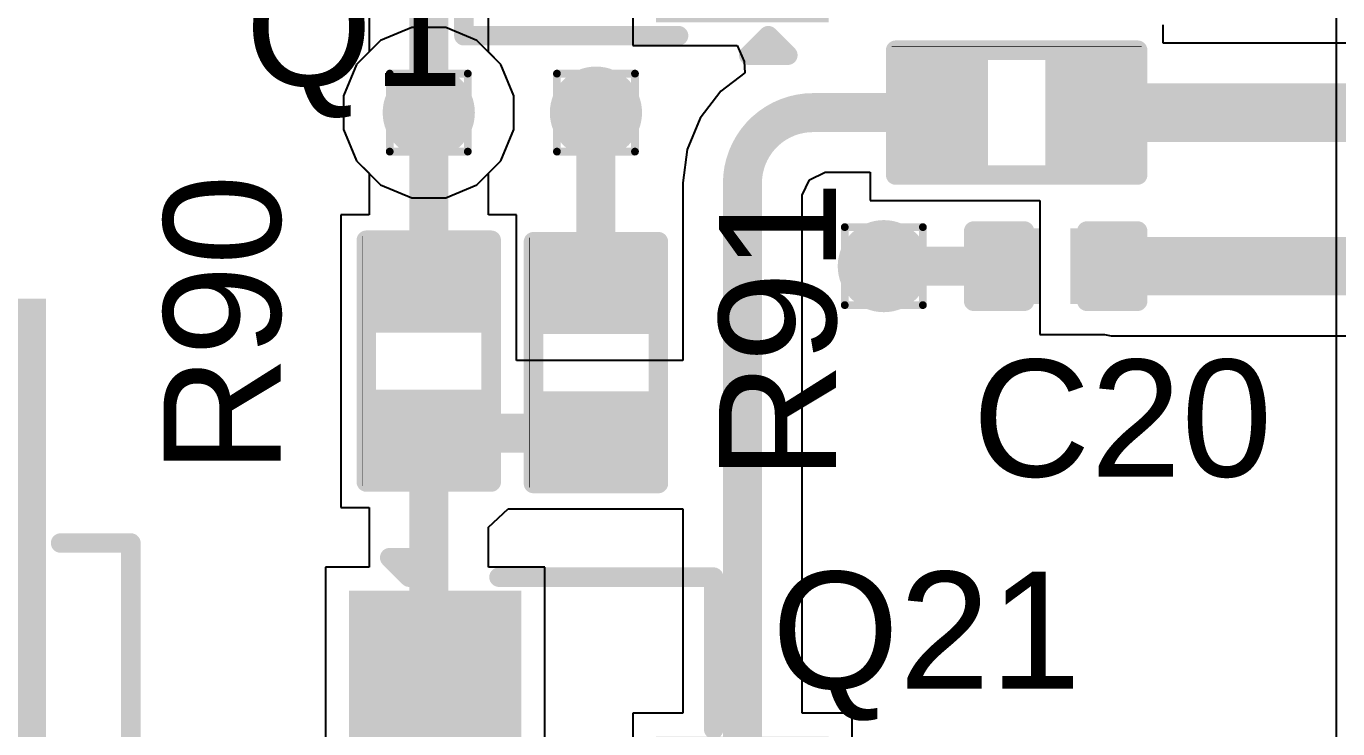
# Model space of a CAD drawing. Header units: inches. Extents: x -40 to 219, y 2 to 133.
# Drawn here: x 32.01 to 40.55, y 46.63 to 51.21 of the extents above; entities that cross this region are included whole.
import ezdxf

# ---------------------------------------------------------------- set-up
doc = ezdxf.new("R2010")
doc.units = ezdxf.units.IN
for name, color, linetype in [('Bottom Layer', 5, 'Continuous'), ('Drill Drawing', 1, 'Continuous'), ('Top Layer', 1, 'Continuous'), ('Top Overlay', 2, 'Continuous'), ('Top Paste', 8, 'Continuous'), ('Top Solder', 216, 'Continuous'), ('Via Holes', 16, 'Continuous')]:
    doc.layers.add(name, color=color, linetype=linetype)
doc.styles.add('Arial', font='', dxfattribs={"height": 0.2})
doc.styles.get('Arial').set_extended_font_data('Arial')

# ---------------------------------------------------------------- blocks, each defined once
blk = doc.blocks.new('R___0402_6')
at = {"layer": 'Top Layer'}
for points in [[(-0.6985, -0.3175), (-0.6985, 0.3175), (-0.2413, 0.3175), (-0.2413, -0.3175)], [(0.2413, -0.3175), (0.2413, 0.3175), (0.6985, 0.3175), (0.6985, -0.3175)]]:
    blk.add_hatch(color=1, dxfattribs=at).paths.add_polyline_path(points)
at = {"layer": 'Top Paste'}
for points in [[(-0.6985, -0.3175), (-0.6985, 0.3175), (-0.2413, 0.3175), (-0.2413, -0.3175)], [(0.2413, -0.3175), (0.2413, 0.3175), (0.6985, 0.3175), (0.6985, -0.3175)]]:
    blk.add_hatch(color=8, dxfattribs=at).paths.add_polyline_path(points)
at = {"layer": 'Top Solder'}
for points in [[(-0.7535, -0.3725), (-0.7535, 0.3725), (-0.1863, 0.3725), (-0.1863, -0.3725)], [(0.1863, -0.3725), (0.1863, 0.3725), (0.7535, 0.3725), (0.7535, -0.3725)]]:
    blk.add_hatch(color=216, dxfattribs=at).paths.add_polyline_path(points)
at = {"layer": 'Top Overlay'}
for points in [[(0.7874, 0.4064, 0.127, 0.127, 0), (-0.7874, 0.4064, 0.127, 0.127, 0)], [(-0.7874, -0.4064, 0.127, 0.127, 0), (-0.7874, 0.4064, 0.127, 0.127, 0)], [(0.7874, -0.4064, 0.127, 0.127, 0), (0.7874, 0.4064, 0.127, 0.127, 0)], [(0.7874, -0.4064, 0.127, 0.127, 0), (-0.7874, -0.4064, 0.127, 0.127, 0)], [(0.8128, -0.4318, 0.00323, 0.00323, 0), (-0.8128, -0.4318, 0.00323, 0.00323, 0)]]:
    blk.add_lwpolyline(points, format="xyseb", dxfattribs=at)
for points in [[(-0.8191, 0.4064, 0.0635, 0.0635, 1), (-0.7556, 0.4064, 0.0635, 0.0635, 1)], [(-0.8191, 0.4064, 0.0635, 0.0635, 1), (-0.7556, 0.4064, 0.0635, 0.0635, 1)], [(0.7556, 0.4064, 0.0635, 0.0635, 1), (0.8191, 0.4064, 0.0635, 0.0635, 1)], [(0.7556, 0.4064, 0.0635, 0.0635, 1), (0.8191, 0.4064, 0.0635, 0.0635, 1)], [(-0.8191, -0.4064, 0.0635, 0.0635, 1), (-0.7556, -0.4064, 0.0635, 0.0635, 1)], [(-0.8191, -0.4064, 0.0635, 0.0635, 1), (-0.7556, -0.4064, 0.0635, 0.0635, 1)], [(0.7556, -0.4064, 0.0635, 0.0635, 1), (0.8191, -0.4064, 0.0635, 0.0635, 1)], [(0.7556, -0.4064, 0.0635, 0.0635, 1), (0.8191, -0.4064, 0.0635, 0.0635, 1)], [(-0.8136, -0.4318, 0.00161, 0.00161, 1), (-0.812, -0.4318, 0.00161, 0.00161, 1)], [(0.812, -0.4318, 0.00161, 0.00161, 1), (0.8136, -0.4318, 0.00161, 0.00161, 1)]]:
    blk.add_lwpolyline(points, format="xyseb", close=True, dxfattribs=at)
blk = doc.blocks.new('R___0402_7')
at = {"layer": 'Top Layer'}
for points in [[(-0.6985, -0.3175), (-0.6985, 0.3175), (-0.2413, 0.3175), (-0.2413, -0.3175)], [(0.2413, -0.3175), (0.2413, 0.3175), (0.6985, 0.3175), (0.6985, -0.3175)]]:
    blk.add_hatch(color=1, dxfattribs=at).paths.add_polyline_path(points)
at = {"layer": 'Top Paste'}
for points in [[(-0.6985, -0.3175), (-0.6985, 0.3175), (-0.2413, 0.3175), (-0.2413, -0.3175)], [(0.2413, -0.3175), (0.2413, 0.3175), (0.6985, 0.3175), (0.6985, -0.3175)]]:
    blk.add_hatch(color=8, dxfattribs=at).paths.add_polyline_path(points)
at = {"layer": 'Top Solder'}
for points in [[(-0.7535, -0.3725), (-0.7535, 0.3725), (-0.1863, 0.3725), (-0.1863, -0.3725)], [(0.1863, -0.3725), (0.1863, 0.3725), (0.7535, 0.3725), (0.7535, -0.3725)]]:
    blk.add_hatch(color=216, dxfattribs=at).paths.add_polyline_path(points)
at = {"layer": 'Top Overlay'}
for points in [[(-0.7874, 0.4064, 0.127, 0.127, 0), (0.7874, 0.4064, 0.127, 0.127, 0)], [(-0.7874, -0.4064, 0.127, 0.127, 0), (-0.7874, 0.4064, 0.127, 0.127, 0)], [(0.7874, -0.4064, 0.127, 0.127, 0), (0.7874, 0.4064, 0.127, 0.127, 0)], [(0.7874, -0.4064, 0.127, 0.127, 0), (-0.7874, -0.4064, 0.127, 0.127, 0)], [(0.8128, -0.4318, 0.00323, 0.00323, 0), (-0.8128, -0.4318, 0.00323, 0.00323, 0)]]:
    blk.add_lwpolyline(points, format="xyseb", dxfattribs=at)
for points in [[(-0.8191, 0.4064, 0.0635, 0.0635, 1), (-0.7556, 0.4064, 0.0635, 0.0635, 1)], [(-0.8191, 0.4064, 0.0635, 0.0635, 1), (-0.7556, 0.4064, 0.0635, 0.0635, 1)], [(0.7557, 0.4064, 0.0635, 0.0635, 1), (0.8192, 0.4064, 0.0635, 0.0635, 1)], [(0.7557, 0.4064, 0.0635, 0.0635, 1), (0.8192, 0.4064, 0.0635, 0.0635, 1)], [(-0.8191, -0.4064, 0.0635, 0.0635, 1), (-0.7556, -0.4064, 0.0635, 0.0635, 1)], [(-0.8191, -0.4064, 0.0635, 0.0635, 1), (-0.7556, -0.4064, 0.0635, 0.0635, 1)], [(0.7557, -0.4064, 0.0635, 0.0635, 1), (0.8192, -0.4064, 0.0635, 0.0635, 1)], [(0.7557, -0.4064, 0.0635, 0.0635, 1), (0.8192, -0.4064, 0.0635, 0.0635, 1)], [(-0.8136, -0.4318, 0.00161, 0.00161, 1), (-0.812, -0.4318, 0.00161, 0.00161, 1)], [(0.812, -0.4318, 0.00161, 0.00161, 1), (0.8136, -0.4318, 0.00161, 0.00161, 1)]]:
    blk.add_lwpolyline(points, format="xyseb", close=True, dxfattribs=at)
blk = doc.blocks.new('SOT_23_9')
at = {"layer": 'Top Layer'}
for points in [[(-0.41, 1.46), (0.41, 1.46), (0.41, 0.54), (-0.41, 0.54)], [(-1.36, -0.54), (-0.54, -0.54), (-0.54, -1.46), (-1.36, -1.46)], [(0.54, -0.54), (1.36, -0.54), (1.36, -1.46), (0.54, -1.46)]]:
    blk.add_hatch(color=1, dxfattribs=at).paths.add_polyline_path(points)
at = {"layer": 'Top Paste'}
for points in [[(-0.41, 1.46), (0.41, 1.46), (0.41, 0.54), (-0.41, 0.54)], [(-1.36, -0.54), (-0.54, -0.54), (-0.54, -1.46), (-1.36, -1.46)], [(0.54, -0.54), (1.36, -0.54), (1.36, -1.46), (0.54, -1.46)]]:
    blk.add_hatch(color=8, dxfattribs=at).paths.add_polyline_path(points)
at = {"layer": 'Top Solder'}
for points in [[(-0.5116, 1.5616), (0.5116, 1.5616), (0.5116, 0.4384), (-0.5116, 0.4384)], [(-1.4616, -0.4384), (-0.4384, -0.4384), (-0.4384, -1.5616), (-1.4616, -1.5616)], [(0.4384, -0.4384), (1.4616, -0.4384), (1.4616, -1.5616), (0.4384, -1.5616)]]:
    blk.add_hatch(color=216, dxfattribs=at).paths.add_polyline_path(points)
at = {"layer": 'Top Overlay'}
for points in [[(-1.5494, -0.5842, 0.127, 0.127, 0), (-1.5494, 0.8128, 0.127, 0.127, 0)], [(-0.5588, 0.8128, 0.127, 0.127, 0), (-1.5494, 0.8128, 0.127, 0.127, 0)], [(1.5494, 0.8128, 0.127, 0.127, 0), (0.5588, 0.8128, 0.127, 0.127, 0)], [(1.5494, -0.5842, 0.127, 0.127, 0), (1.5494, 0.8128, 0.127, 0.127, 0)], [(0.3302, -0.7874, 0.127, 0.127, 0), (-0.3302, -0.7874, 0.127, 0.127, 0)], [(-1.5494, -1.1684, 0.127, 0.127, 0), (-1.6764, -1.0414, 0.127, 0.127, 0)], [(-1.6764, -1.2954, 0.127, 0.127, 0), (-1.6764, -1.0414, 0.127, 0.127, 0)], [(-1.6764, -1.2954, 0.127, 0.127, 0), (-1.5494, -1.1684, 0.127, 0.127, 0)]]:
    blk.add_lwpolyline(points, format="xyseb", dxfattribs=at)
for points in [[(-1.5812, 0.8128, 0.0635, 0.0635, 1), (-1.5177, 0.8128, 0.0635, 0.0635, 1)], [(-1.5812, 0.8128, 0.0635, 0.0635, 1), (-1.5177, 0.8128, 0.0635, 0.0635, 1)], [(-0.5905, 0.8128, 0.0635, 0.0635, 1), (-0.5271, 0.8128, 0.0635, 0.0635, 1)], [(0.5271, 0.8128, 0.0635, 0.0635, 1), (0.5905, 0.8128, 0.0635, 0.0635, 1)], [(1.5176, 0.8128, 0.0635, 0.0635, 1), (1.5812, 0.8128, 0.0635, 0.0635, 1)], [(1.5176, 0.8128, 0.0635, 0.0635, 1), (1.5812, 0.8128, 0.0635, 0.0635, 1)], [(-1.5812, -0.5842, 0.0635, 0.0635, 1), (-1.5176, -0.5842, 0.0635, 0.0635, 1)], [(1.5176, -0.5842, 0.0635, 0.0635, 1), (1.5811, -0.5842, 0.0635, 0.0635, 1)], [(-0.3619, -0.7874, 0.0635, 0.0635, 1), (-0.2984, -0.7874, 0.0635, 0.0635, 1)], [(0.2985, -0.7874, 0.0635, 0.0635, 1), (0.362, -0.7874, 0.0635, 0.0635, 1)], [(-1.7082, -1.0414, 0.0635, 0.0635, 1), (-1.6446, -1.0414, 0.0635, 0.0635, 1)], [(-1.7082, -1.0414, 0.0635, 0.0635, 1), (-1.6446, -1.0414, 0.0635, 0.0635, 1)], [(-1.5811, -1.1684, 0.0635, 0.0635, 1), (-1.5176, -1.1684, 0.0635, 0.0635, 1)], [(-1.5811, -1.1684, 0.0635, 0.0635, 1), (-1.5176, -1.1684, 0.0635, 0.0635, 1)], [(-1.7082, -1.2954, 0.0635, 0.0635, 1), (-1.6446, -1.2954, 0.0635, 0.0635, 1)], [(-1.7082, -1.2954, 0.0635, 0.0635, 1), (-1.6446, -1.2954, 0.0635, 0.0635, 1)]]:
    blk.add_lwpolyline(points, format="xyseb", close=True, dxfattribs=at)
blk = doc.blocks.new('R___0402_96')
at = {"layer": 'Top Layer'}
for points in [[(-0.6985, -0.3175), (-0.6985, 0.3175), (-0.2413, 0.3175), (-0.2413, -0.3175)], [(0.2413, -0.3175), (0.2413, 0.3175), (0.6985, 0.3175), (0.6985, -0.3175)]]:
    blk.add_hatch(color=1, dxfattribs=at).paths.add_polyline_path(points)
at = {"layer": 'Top Paste'}
for points in [[(-0.6985, -0.3175), (-0.6985, 0.3175), (-0.2413, 0.3175), (-0.2413, -0.3175)], [(0.2413, -0.3175), (0.2413, 0.3175), (0.6985, 0.3175), (0.6985, -0.3175)]]:
    blk.add_hatch(color=8, dxfattribs=at).paths.add_polyline_path(points)
at = {"layer": 'Top Solder'}
for points in [[(-0.7535, -0.3725), (-0.7535, 0.3725), (-0.1863, 0.3725), (-0.1863, -0.3725)], [(0.1863, -0.3725), (0.1863, 0.3725), (0.7535, 0.3725), (0.7535, -0.3725)]]:
    blk.add_hatch(color=216, dxfattribs=at).paths.add_polyline_path(points)
at = {"layer": 'Top Overlay'}
for points in [[(0.7874, 0.4064, 0.127, 0.127, 0), (-0.7874, 0.4064, 0.127, 0.127, 0)], [(-0.7874, 0.4064, 0.127, 0.127, 0), (-0.7874, -0.4064, 0.127, 0.127, 0)], [(0.7874, 0.4064, 0.127, 0.127, 0), (0.7874, -0.4064, 0.127, 0.127, 0)], [(0.7874, -0.4064, 0.127, 0.127, 0), (-0.7874, -0.4064, 0.127, 0.127, 0)], [(0.8128, -0.4318, 0.00323, 0.00323, 0), (-0.8128, -0.4318, 0.00323, 0.00323, 0)]]:
    blk.add_lwpolyline(points, format="xyseb", dxfattribs=at)
for points in [[(-0.8191, 0.4064, 0.0635, 0.0635, 1), (-0.7556, 0.4064, 0.0635, 0.0635, 1)], [(-0.8191, 0.4064, 0.0635, 0.0635, 1), (-0.7556, 0.4064, 0.0635, 0.0635, 1)], [(0.7556, 0.4064, 0.0635, 0.0635, 1), (0.8191, 0.4064, 0.0635, 0.0635, 1)], [(0.7556, 0.4064, 0.0635, 0.0635, 1), (0.8191, 0.4064, 0.0635, 0.0635, 1)], [(-0.8191, -0.4064, 0.0635, 0.0635, 1), (-0.7556, -0.4064, 0.0635, 0.0635, 1)], [(-0.8191, -0.4064, 0.0635, 0.0635, 1), (-0.7556, -0.4064, 0.0635, 0.0635, 1)], [(0.7556, -0.4064, 0.0635, 0.0635, 1), (0.8191, -0.4064, 0.0635, 0.0635, 1)], [(0.7556, -0.4064, 0.0635, 0.0635, 1), (0.8191, -0.4064, 0.0635, 0.0635, 1)], [(-0.8136, -0.4318, 0.00161, 0.00161, 1), (-0.812, -0.4318, 0.00161, 0.00161, 1)], [(0.812, -0.4318, 0.00161, 0.00161, 1), (0.8136, -0.4318, 0.00161, 0.00161, 1)]]:
    blk.add_lwpolyline(points, format="xyseb", close=True, dxfattribs=at)
blk = doc.blocks.new('SOT_23_135')
at = {"layer": 'Top Layer'}
for points in [[(-0.41, 1.46), (0.41, 1.46), (0.41, 0.54), (-0.41, 0.54)], [(-1.36, -0.54), (-0.54, -0.54), (-0.54, -1.46), (-1.36, -1.46)], [(0.54, -0.54), (1.36, -0.54), (1.36, -1.46), (0.54, -1.46)]]:
    blk.add_hatch(color=1, dxfattribs=at).paths.add_polyline_path(points)
at = {"layer": 'Top Paste'}
for points in [[(-0.41, 1.46), (0.41, 1.46), (0.41, 0.54), (-0.41, 0.54)], [(-1.36, -0.54), (-0.54, -0.54), (-0.54, -1.46), (-1.36, -1.46)], [(0.54, -0.54), (1.36, -0.54), (1.36, -1.46), (0.54, -1.46)]]:
    blk.add_hatch(color=8, dxfattribs=at).paths.add_polyline_path(points)
at = {"layer": 'Top Solder'}
for points in [[(-0.5116, 1.5616), (0.5116, 1.5616), (0.5116, 0.4384), (-0.5116, 0.4384)], [(-1.4616, -0.4384), (-0.4384, -0.4384), (-0.4384, -1.5616), (-1.4616, -1.5616)], [(0.4384, -0.4384), (1.4616, -0.4384), (1.4616, -1.5616), (0.4384, -1.5616)]]:
    blk.add_hatch(color=216, dxfattribs=at).paths.add_polyline_path(points)
at = {"layer": 'Top Overlay'}
for points in [[(-1.5494, 0.8128, 0.127, 0.127, 0), (-1.5494, -0.5842, 0.127, 0.127, 0)], [(-1.5494, 0.8128, 0.127, 0.127, 0), (-0.5588, 0.8128, 0.127, 0.127, 0)], [(0.5588, 0.8128, 0.127, 0.127, 0), (1.5494, 0.8128, 0.127, 0.127, 0)], [(1.5494, 0.8128, 0.127, 0.127, 0), (1.5494, -0.5842, 0.127, 0.127, 0)], [(-0.3302, -0.7874, 0.127, 0.127, 0), (0.3302, -0.7874, 0.127, 0.127, 0)], [(-1.6764, -1.0414, 0.127, 0.127, 0), (-1.5494, -1.1684, 0.127, 0.127, 0)], [(-1.6764, -1.0414, 0.127, 0.127, 0), (-1.6764, -1.2954, 0.127, 0.127, 0)], [(-1.5494, -1.1684, 0.127, 0.127, 0), (-1.6764, -1.2954, 0.127, 0.127, 0)]]:
    blk.add_lwpolyline(points, format="xyseb", dxfattribs=at)
for points in [[(-1.5812, 0.8128, 0.0635, 0.0635, 1), (-1.5176, 0.8128, 0.0635, 0.0635, 1)], [(-1.5812, 0.8128, 0.0635, 0.0635, 1), (-1.5176, 0.8128, 0.0635, 0.0635, 1)], [(-0.5905, 0.8128, 0.0635, 0.0635, 1), (-0.5271, 0.8128, 0.0635, 0.0635, 1)], [(0.5271, 0.8128, 0.0635, 0.0635, 1), (0.5905, 0.8128, 0.0635, 0.0635, 1)], [(1.5176, 0.8128, 0.0635, 0.0635, 1), (1.5812, 0.8128, 0.0635, 0.0635, 1)], [(1.5176, 0.8128, 0.0635, 0.0635, 1), (1.5812, 0.8128, 0.0635, 0.0635, 1)], [(-1.5812, -0.5842, 0.0635, 0.0635, 1), (-1.5176, -0.5842, 0.0635, 0.0635, 1)], [(1.5176, -0.5842, 0.0635, 0.0635, 1), (1.5812, -0.5842, 0.0635, 0.0635, 1)], [(-0.3619, -0.7874, 0.0635, 0.0635, 1), (-0.2984, -0.7874, 0.0635, 0.0635, 1)], [(0.2984, -0.7874, 0.0635, 0.0635, 1), (0.3619, -0.7874, 0.0635, 0.0635, 1)], [(-1.7082, -1.0414, 0.0635, 0.0635, 1), (-1.6446, -1.0414, 0.0635, 0.0635, 1)], [(-1.7082, -1.0414, 0.0635, 0.0635, 1), (-1.6446, -1.0414, 0.0635, 0.0635, 1)], [(-1.5812, -1.1684, 0.0635, 0.0635, 1), (-1.5176, -1.1684, 0.0635, 0.0635, 1)], [(-1.5812, -1.1684, 0.0635, 0.0635, 1), (-1.5176, -1.1684, 0.0635, 0.0635, 1)], [(-1.7082, -1.2954, 0.0635, 0.0635, 1), (-1.6446, -1.2954, 0.0635, 0.0635, 1)], [(-1.7082, -1.2954, 0.0635, 0.0635, 1), (-1.6446, -1.2954, 0.0635, 0.0635, 1)]]:
    blk.add_lwpolyline(points, format="xyseb", close=True, dxfattribs=at)
blk = doc.blocks.new('SMB__170')
at = {"layer": 'Top Layer'}
for points in [[(-3.7, -1.2), (-3.7, 1.2), (-0.9, 1.2), (-0.9, -1.2)], [(0.9, -1.2), (0.9, 1.2), (3.7, 1.2), (3.7, -1.2)]]:
    blk.add_hatch(color=1, dxfattribs=at).paths.add_polyline_path(points)
at = {"layer": 'Top Overlay'}
for points in [[(2.5908, 1.2452), (4.826, 1.2452), (4.826, 1.9056), (2.5908, 1.9056)], [(3.7333, -1.651), (4.8255, -1.651), (4.8255, 1.3462), (3.7333, 1.3462)], [(2.5903, -1.905), (4.8255, -1.905), (4.8255, -1.2446), (2.5903, -1.2446)]]:
    blk.add_hatch(color=2, dxfattribs=at).paths.add_polyline_path(points)
at = {"layer": 'Top Paste'}
for points in [[(-3.7, -1.2), (-3.7, 1.2), (-0.9, 1.2), (-0.9, -1.2)], [(0.9, -1.2), (0.9, 1.2), (3.7, 1.2), (3.7, -1.2)]]:
    blk.add_hatch(color=8, dxfattribs=at).paths.add_polyline_path(points)
at = {"layer": 'Top Solder'}
for points in [[(-3.8016, -1.3016), (-3.8016, 1.3016), (-0.7984, 1.3016), (-0.7984, -1.3016)], [(0.7984, -1.3016), (0.7984, 1.3016), (3.8016, 1.3016), (3.8016, -1.3016)]]:
    blk.add_hatch(color=216, dxfattribs=at).paths.add_polyline_path(points)
at = {"layer": 'Top Overlay'}
for points in [[(-2.2098, 1.397, 0.127, 0.127, 0), (-2.2098, 1.8542, 0.127, 0.127, 0)], [(2.5908, 1.8542, 0.127, 0.127, 0), (-2.2098, 1.8542, 0.127, 0.127, 0)], [(-2.2098, -1.8542, 0.127, 0.127, 0), (-2.2098, -1.397, 0.127, 0.127, 0)], [(2.5908, -1.8542, 0.127, 0.127, 0), (-2.2098, -1.8542, 0.127, 0.127, 0)]]:
    blk.add_lwpolyline(points, format="xyseb", dxfattribs=at)
for points in [[(-2.2416, 1.8542, 0.0635, 0.0635, 1), (-2.178, 1.8542, 0.0635, 0.0635, 1)], [(-2.2416, 1.8542, 0.0635, 0.0635, 1), (-2.178, 1.8542, 0.0635, 0.0635, 1)], [(2.559, 1.8542, 0.0635, 0.0635, 1), (2.6225, 1.8542, 0.0635, 0.0635, 1)], [(-2.2415, 1.397, 0.0635, 0.0635, 1), (-2.178, 1.397, 0.0635, 0.0635, 1)], [(-2.2415, -1.397, 0.0635, 0.0635, 1), (-2.178, -1.397, 0.0635, 0.0635, 1)], [(-2.2415, -1.8542, 0.0635, 0.0635, 1), (-2.178, -1.8542, 0.0635, 0.0635, 1)], [(-2.2415, -1.8542, 0.0635, 0.0635, 1), (-2.178, -1.8542, 0.0635, 0.0635, 1)], [(2.5591, -1.8542, 0.0635, 0.0635, 1), (2.6226, -1.8542, 0.0635, 0.0635, 1)]]:
    blk.add_lwpolyline(points, format="xyseb", close=True, dxfattribs=at)
blk = doc.blocks.new('CAP_0201_192')
at = {"layer": 'Top Layer'}
for points in [[(-0.45, 0.1905), (-0.15, 0.1905), (-0.15, -0.1905), (-0.45, -0.1905)], [(0.15, 0.1905), (0.45, 0.1905), (0.45, -0.1905), (0.15, -0.1905)]]:
    blk.add_hatch(color=1, dxfattribs=at).paths.add_polyline_path(points)
at = {"layer": 'Top Paste'}
for points in [[(-0.45, 0.1905), (-0.15, 0.1905), (-0.15, -0.1905), (-0.45, -0.1905)], [(0.15, 0.1905), (0.45, 0.1905), (0.45, -0.1905), (0.15, -0.1905)]]:
    blk.add_hatch(color=8, dxfattribs=at).paths.add_polyline_path(points)
at = {"layer": 'Top Solder'}
for points in [[(-0.505, 0.2455), (-0.095, 0.2455), (-0.095, -0.2455), (-0.505, -0.2455)], [(0.095, 0.2455), (0.505, 0.2455), (0.505, -0.2455), (0.095, -0.2455)]]:
    blk.add_hatch(color=216, dxfattribs=at).paths.add_polyline_path(points)
at = {"layer": 'Top Overlay'}
for points in [[(-0.2032, 0.2286, 0.127, 0.127, 0), (-0.5334, 0.2286, 0.127, 0.127, 0)], [(-0.5334, 0.2286, 0.127, 0.127, 0), (-0.5334, -0.2286, 0.127, 0.127, 0)], [(0.5334, 0.2286, 0.127, 0.127, 0), (0.2032, 0.2286, 0.127, 0.127, 0)], [(0.5334, 0.2286, 0.127, 0.127, 0), (0.5334, -0.2286, 0.127, 0.127, 0)], [(-0.2032, -0.2286, 0.127, 0.127, 0), (-0.5334, -0.2286, 0.127, 0.127, 0)], [(0.5334, -0.2286, 0.127, 0.127, 0), (0.2032, -0.2286, 0.127, 0.127, 0)]]:
    blk.add_lwpolyline(points, format="xyseb", dxfattribs=at)
for points in [[(-0.5651, 0.2286, 0.0635, 0.0635, 1), (-0.5016, 0.2286, 0.0635, 0.0635, 1)], [(-0.5651, 0.2286, 0.0635, 0.0635, 1), (-0.5016, 0.2286, 0.0635, 0.0635, 1)], [(-0.2349, 0.2286, 0.0635, 0.0635, 1), (-0.1714, 0.2286, 0.0635, 0.0635, 1)], [(0.1714, 0.2286, 0.0635, 0.0635, 1), (0.2349, 0.2286, 0.0635, 0.0635, 1)], [(0.5016, 0.2286, 0.0635, 0.0635, 1), (0.5651, 0.2286, 0.0635, 0.0635, 1)], [(0.5016, 0.2286, 0.0635, 0.0635, 1), (0.5651, 0.2286, 0.0635, 0.0635, 1)], [(-0.5651, -0.2286, 0.0635, 0.0635, 1), (-0.5016, -0.2286, 0.0635, 0.0635, 1)], [(-0.5651, -0.2286, 0.0635, 0.0635, 1), (-0.5016, -0.2286, 0.0635, 0.0635, 1)], [(-0.2349, -0.2286, 0.0635, 0.0635, 1), (-0.1714, -0.2286, 0.0635, 0.0635, 1)], [(0.1714, -0.2286, 0.0635, 0.0635, 1), (0.2349, -0.2286, 0.0635, 0.0635, 1)], [(0.5016, -0.2286, 0.0635, 0.0635, 1), (0.5651, -0.2286, 0.0635, 0.0635, 1)], [(0.5016, -0.2286, 0.0635, 0.0635, 1), (0.5651, -0.2286, 0.0635, 0.0635, 1)]]:
    blk.add_lwpolyline(points, format="xyseb", close=True, dxfattribs=at)

msp = doc.modelspace()

# ---------------------------------------------------------------- hatches: boundary and pattern name
at = {"layer": 'Bottom Layer'}
h = msp.add_hatch(color=5, dxfattribs=at)
edge = h.paths.add_edge_path()
edge.add_arc((34.6309, 50.6475), 0.3, 0, 360)
h = msp.add_hatch(color=5, dxfattribs=at)
edge = h.paths.add_edge_path()
edge.add_arc((35.7189, 50.6475), 0.3, 0, 360)
h = msp.add_hatch(color=5, dxfattribs=at)
edge = h.paths.add_edge_path()
edge.add_arc((37.5925, 49.6475), 0.3, 0, 360)
at = {"layer": 'Top Layer'}
h = msp.add_hatch(color=1, dxfattribs=at)
edge = h.paths.add_edge_path()
edge.add_arc((34.6309, 50.6475), 0.3, 0, 360)
h = msp.add_hatch(color=1, dxfattribs=at)
edge = h.paths.add_edge_path()
edge.add_arc((35.7189, 50.6475), 0.3, 0, 360)
h = msp.add_hatch(color=1, dxfattribs=at)
edge = h.paths.add_edge_path()
edge.add_arc((37.5925, 49.6475), 0.3, 0, 360)
at = {"layer": 'Via Holes'}
h = msp.add_hatch(color=7, dxfattribs=at)
edge = h.paths.add_edge_path()
edge.add_arc((34.6309, 50.6475), 0.15, 0, 360)
h = msp.add_hatch(color=7, dxfattribs=at)
edge = h.paths.add_edge_path()
edge.add_arc((35.7189, 50.6475), 0.15, 0, 360)
h = msp.add_hatch(color=7, dxfattribs=at)
edge = h.paths.add_edge_path()
edge.add_arc((37.5925, 49.6475), 0.15, 0, 360)

# ---------------------------------------------------------------- linework, layer by layer
at = {"layer": 'Bottom Layer'}
for p, q in [((40.5355, 53.8754), (40.5355, 39.5074)), ((34.2425, 52.6104), (34.2425, 51.0425)), ((35.0194, 51.0425), (35.0194, 52.6104)), ((34.1613, 50.9613), (34.0769, 50.7577)), ((34.2425, 51.0425), (34.1613, 50.9613)), ((35.1006, 50.9613), (35.0194, 51.0425)), ((35.1849, 50.7577), (35.1006, 50.9613)), ((34.0769, 50.7577), (34.0769, 50.5373)), ((35.1849, 50.5373), (35.1849, 50.7577)), ((34.0769, 50.5373), (34.1613, 50.3337)), ((35.1006, 50.3337), (35.1849, 50.5373)), ((34.1613, 50.3337), (34.3171, 50.1778)), ((34.9447, 50.1778), (35.1006, 50.3337)), ((34.3171, 50.1778), (34.5207, 50.0935)), ((34.7411, 50.0935), (34.9447, 50.1778)), ((34.5207, 50.0935), (34.7411, 50.0935))]:
    msp.add_line(p, q, dxfattribs=at)
msp.add_lwpolyline([(34.6309, 50.6475, 0.254, 0.254, 0), (34.6309, 52.6104, 0.254, 0.254, 0)], format="xyseb", dxfattribs=at)
msp.add_lwpolyline([(34.5674, 50.6475, 0.127, 0.127, 1), (34.6944, 50.6475, 0.127, 0.127, 1)], format="xyseb", close=True, dxfattribs=at)
at = {"layer": 'Drill Drawing'}
for points in [[(34.3769, 50.9015, 0.0508, 0.0508, 0), (34.8849, 50.9015, 0.0508, 0.0508, 0)], [(34.3769, 50.3935, 0.0508, 0.0508, 0), (34.3769, 50.9015, 0.0508, 0.0508, 0)], [(34.8849, 50.3935, 0.0508, 0.0508, 0), (34.8849, 50.9015, 0.0508, 0.0508, 0)], [(35.4649, 50.9015, 0.0508, 0.0508, 0), (35.9729, 50.9015, 0.0508, 0.0508, 0)], [(35.4649, 50.3935, 0.0508, 0.0508, 0), (35.4649, 50.9015, 0.0508, 0.0508, 0)], [(35.9729, 50.3935, 0.0508, 0.0508, 0), (35.9729, 50.9015, 0.0508, 0.0508, 0)], [(34.3769, 50.3935, 0.0508, 0.0508, 0), (34.8849, 50.3935, 0.0508, 0.0508, 0)], [(35.4649, 50.3935, 0.0508, 0.0508, 0), (35.9729, 50.3935, 0.0508, 0.0508, 0)], [(37.3385, 49.9015, 0.0508, 0.0508, 0), (37.8465, 49.9015, 0.0508, 0.0508, 0)], [(37.3385, 49.3935, 0.0508, 0.0508, 0), (37.3385, 49.9015, 0.0508, 0.0508, 0)], [(37.8465, 49.3935, 0.0508, 0.0508, 0), (37.8465, 49.9015, 0.0508, 0.0508, 0)], [(37.3385, 49.3935, 0.0508, 0.0508, 0), (37.8465, 49.3935, 0.0508, 0.0508, 0)]]:
    msp.add_lwpolyline(points, format="xyseb", dxfattribs=at)
for points in [[(34.3642, 50.9015, 0.0254, 0.0254, 1), (34.3896, 50.9015, 0.0254, 0.0254, 1)], [(34.3642, 50.9015, 0.0254, 0.0254, 1), (34.3896, 50.9015, 0.0254, 0.0254, 1)], [(34.8722, 50.9015, 0.0254, 0.0254, 1), (34.8976, 50.9015, 0.0254, 0.0254, 1)], [(34.8722, 50.9015, 0.0254, 0.0254, 1), (34.8976, 50.9015, 0.0254, 0.0254, 1)], [(35.4522, 50.9015, 0.0254, 0.0254, 1), (35.4776, 50.9015, 0.0254, 0.0254, 1)], [(35.4522, 50.9015, 0.0254, 0.0254, 1), (35.4776, 50.9015, 0.0254, 0.0254, 1)], [(35.9602, 50.9015, 0.0254, 0.0254, 1), (35.9856, 50.9015, 0.0254, 0.0254, 1)], [(35.9602, 50.9015, 0.0254, 0.0254, 1), (35.9856, 50.9015, 0.0254, 0.0254, 1)], [(34.3642, 50.3935, 0.0254, 0.0254, 1), (34.3896, 50.3935, 0.0254, 0.0254, 1)], [(34.3642, 50.3935, 0.0254, 0.0254, 1), (34.3896, 50.3935, 0.0254, 0.0254, 1)], [(34.8722, 50.3935, 0.0254, 0.0254, 1), (34.8976, 50.3935, 0.0254, 0.0254, 1)], [(34.8722, 50.3935, 0.0254, 0.0254, 1), (34.8976, 50.3935, 0.0254, 0.0254, 1)], [(35.4522, 50.3935, 0.0254, 0.0254, 1), (35.4776, 50.3935, 0.0254, 0.0254, 1)], [(35.4522, 50.3935, 0.0254, 0.0254, 1), (35.4776, 50.3935, 0.0254, 0.0254, 1)], [(35.9602, 50.3935, 0.0254, 0.0254, 1), (35.9856, 50.3935, 0.0254, 0.0254, 1)], [(35.9602, 50.3935, 0.0254, 0.0254, 1), (35.9856, 50.3935, 0.0254, 0.0254, 1)], [(37.3258, 49.9015, 0.0254, 0.0254, 1), (37.3512, 49.9015, 0.0254, 0.0254, 1)], [(37.3258, 49.9015, 0.0254, 0.0254, 1), (37.3512, 49.9015, 0.0254, 0.0254, 1)], [(37.8338, 49.9015, 0.0254, 0.0254, 1), (37.8592, 49.9015, 0.0254, 0.0254, 1)], [(37.8338, 49.9015, 0.0254, 0.0254, 1), (37.8592, 49.9015, 0.0254, 0.0254, 1)], [(37.3258, 49.3935, 0.0254, 0.0254, 1), (37.3512, 49.3935, 0.0254, 0.0254, 1)], [(37.3258, 49.3935, 0.0254, 0.0254, 1), (37.3512, 49.3935, 0.0254, 0.0254, 1)], [(37.8338, 49.3935, 0.0254, 0.0254, 1), (37.8592, 49.3935, 0.0254, 0.0254, 1)], [(37.8338, 49.3935, 0.0254, 0.0254, 1), (37.8592, 49.3935, 0.0254, 0.0254, 1)]]:
    msp.add_lwpolyline(points, format="xyseb", close=True, dxfattribs=at)
at = {"layer": 'Top Layer'}
for p, q in [((35.9583, 52.4117), (35.9583, 51.0837)), ((39.4095, 51.1007), (39.4095, 51.219)), ((34.5207, 51.2015), (34.3171, 51.1172)), ((34.7411, 51.2015), (34.5207, 51.2015)), ((34.9447, 51.1172), (34.7411, 51.2015)), ((34.3171, 51.1172), (34.1613, 50.9613)), ((35.1006, 50.9613), (34.9447, 51.1172)), ((35.9583, 51.0837), (36.6374, 51.0837)), ((36.6374, 51.0837), (36.6826, 50.9806)), ((41.4105, 51.1007), (39.4095, 51.1007)), ((34.1613, 50.9613), (34.0769, 50.7577)), ((35.1849, 50.7577), (35.1006, 50.9613)), ((36.6826, 50.9806), (36.687, 50.9059)), ((36.687, 50.9059), (36.5325, 50.7873)), ((34.0769, 50.7577), (34.0769, 50.5373)), ((35.1849, 50.5373), (35.1849, 50.7577)), ((36.5325, 50.7873), (36.3977, 50.6116)), ((34.0769, 50.5373), (34.1613, 50.3337)), ((35.1006, 50.3337), (35.1849, 50.5373)), ((36.3977, 50.6116), (36.313, 50.407)), ((36.313, 50.407), (36.2845, 50.1906)), ((34.1613, 50.3337), (34.2425, 50.2525)), ((35.0194, 50.2525), (35.1006, 50.3337)), ((34.2425, 50.2525), (34.2425, 49.9815)), ((35.0194, 49.9815), (35.0194, 50.2525)), ((36.2845, 50.1906), (36.2839, 50.1875)), ((37.0608, 50.1091), (37.1092, 50.2106)), ((37.1092, 50.2106), (37.2107, 50.259)), ((37.2107, 50.259), (37.5045, 50.259)), ((37.5045, 50.259), (37.5045, 50.076)), ((36.2839, 50.1875), (36.2839, 49.0319)), ((37.0608, 46.7364), (37.0608, 50.1091)), ((37.5045, 50.076), (38.6068, 50.076)), ((38.6068, 50.076), (38.6068, 49.203)), ((34.2425, 49.9815), (34.0594, 49.9815)), ((34.0594, 49.9815), (34.0594, 49.0163)), ((35.2024, 49.9815), (35.0194, 49.9815)), ((35.2024, 49.0319), (35.2024, 49.9815)), ((38.6068, 49.203), (39.0285, 49.203)), ((39.0285, 49.203), (39.0722, 49.1943)), ((39.0722, 49.1943), (41.4105, 49.1943)), ((34.0594, 49.0163), (34.0594, 48.0765)), ((36.2839, 49.0319), (35.2024, 49.0319)), ((34.0594, 48.0765), (34.2425, 48.0765)), ((34.2425, 48.0765), (34.2425, 47.6864)), ((35.0194, 47.9464), (35.1474, 48.0667)), ((35.1474, 48.0667), (36.2839, 48.0667)), ((36.2839, 48.0667), (36.2839, 46.7364)), ((35.0194, 47.6864), (35.0194, 47.9464)), ((34.2425, 47.6864), (33.9583, 47.6864)), ((33.9583, 47.6864), (33.9583, 46.3584)), ((35.3863, 47.6864), (35.0194, 47.6864)), ((35.3863, 46.3584), (35.3863, 47.6864)), ((36.2839, 46.7364), (35.9583, 46.7364)), ((35.9583, 46.7364), (35.9583, 45.4084)), ((37.3863, 46.7364), (37.0608, 46.7364)), ((37.3863, 46.5822), (37.3863, 46.7364))]:
    msp.add_line(p, q, dxfattribs=at)
for points in [[(38.9269, 50.6475, 0.381, 0.381, 0), (42.6645, 50.6475, 0.381, 0.381, 0)], [(34.6309, 49.4989, 0.254, 0.254, 0), (34.6309, 50.6475, 0.254, 0.254, 0)], [(35.7189, 49.4891, 0.254, 0.254, 0), (35.7189, 50.6475, 0.254, 0.254, 0)], [(36.6723, 50.1875, 0.254, 0.254, -0.414214), (37.1323, 50.6475, 0.254, 0.254, 0)], [(37.1323, 50.6475, 0.254, 0.254, 0), (37.9871, 50.6475, 0.254, 0.254, 0)], [(36.6723, 46.0724, 0.254, 0.254, 0), (36.6723, 50.1875, 0.254, 0.254, 0)], [(37.5739, 49.6289, 0.254, 0.254, -0.414214), (37.5925, 49.6475, 0.254, 0.254, 0)], [(37.5925, 49.6475, 0.254, 0.254, 0), (38.4108, 49.6475, 0.254, 0.254, 0)], [(39.0722, 49.6475, 0.381, 0.381, 0), (42.6645, 49.6475, 0.381, 0.381, 0)], [(34.6309, 47.0638, 0.254, 0.254, 0), (34.6309, 48.5591, 0.254, 0.254, 0)], [(34.6309, 48.5591, 0.254, 0.254, 0), (35.7189, 48.5591, 0.254, 0.254, 0)], [(35.7189, 48.5493, 0.254, 0.254, 0), (35.7189, 48.5591, 0.254, 0.254, 0)], [(34.6723, 47.0224, 0.254, 0.254, -0.414214), (34.6309, 47.0638, 0.254, 0.254, 0)]]:
    msp.add_lwpolyline(points, format="xyseb", dxfattribs=at)
for points in [[(38.8317, 50.6475, 0.1905, 0.1905, 1), (39.0222, 50.6475, 0.1905, 0.1905, 1)], [(34.5674, 50.6475, 0.127, 0.127, 1), (34.6944, 50.6475, 0.127, 0.127, 1)], [(35.6554, 50.6475, 0.127, 0.127, 1), (35.7824, 50.6475, 0.127, 0.127, 1)], [(37.0688, 50.6475, 0.127, 0.127, 1), (37.1958, 50.6475, 0.127, 0.127, 1)], [(37.0688, 50.6475, 0.127, 0.127, 1), (37.1958, 50.6475, 0.127, 0.127, 1)], [(37.9236, 50.6475, 0.127, 0.127, 1), (38.0506, 50.6475, 0.127, 0.127, 1)], [(36.6088, 50.1875, 0.127, 0.127, 1), (36.7358, 50.1875, 0.127, 0.127, 1)], [(36.6088, 50.1875, 0.127, 0.127, 1), (36.7358, 50.1875, 0.127, 0.127, 1)], [(37.529, 49.6475, 0.127, 0.127, 1), (37.656, 49.6475, 0.127, 0.127, 1)], [(37.529, 49.6475, 0.127, 0.127, 1), (37.656, 49.6475, 0.127, 0.127, 1)], [(38.3473, 49.6475, 0.127, 0.127, 1), (38.4743, 49.6475, 0.127, 0.127, 1)], [(38.977, 49.6475, 0.1905, 0.1905, 1), (39.1675, 49.6475, 0.1905, 0.1905, 1)], [(37.5104, 49.6289, 0.127, 0.127, 1), (37.6374, 49.6289, 0.127, 0.127, 1)], [(34.5674, 49.4989, 0.127, 0.127, 1), (34.6944, 49.4989, 0.127, 0.127, 1)], [(35.6554, 49.4891, 0.127, 0.127, 1), (35.7824, 49.4891, 0.127, 0.127, 1)], [(34.5674, 48.5591, 0.127, 0.127, 1), (34.6944, 48.5591, 0.127, 0.127, 1)], [(34.5674, 48.5591, 0.127, 0.127, 1), (34.6944, 48.5591, 0.127, 0.127, 1)], [(35.6554, 48.5591, 0.127, 0.127, 1), (35.7824, 48.5591, 0.127, 0.127, 1)], [(35.6554, 48.5591, 0.127, 0.127, 1), (35.7824, 48.5591, 0.127, 0.127, 1)], [(35.6554, 48.5493, 0.127, 0.127, 1), (35.7824, 48.5493, 0.127, 0.127, 1)], [(34.5674, 47.0638, 0.127, 0.127, 1), (34.6944, 47.0638, 0.127, 0.127, 1)], [(34.5674, 47.0638, 0.127, 0.127, 1), (34.6944, 47.0638, 0.127, 0.127, 1)], [(34.6088, 47.0224, 0.127, 0.127, 1), (34.7358, 47.0224, 0.127, 0.127, 1)]]:
    msp.add_lwpolyline(points, format="xyseb", close=True, dxfattribs=at)

# ---------------------------------------------------------------- block references
for name, p, rotation in [('SOT_23_135', (35.6723, 52.6977), 90), ('R___0402_96', (38.457, 50.6475), 180), ('CAP_0201_192', (38.7108, 49.6475), 180), ('R___0402_7', (34.6309, 49.029), 270), ('R___0402_6', (35.7189, 49.0192), 270), ('SMB__170', (30.8379, 45.6344), 270), ('SOT_23_9', (35.6723, 46.0724), 270)]:
    msp.add_blockref(name, p, dxfattribs=dict(rotation=rotation))

# ---------------------------------------------------------------- texts
at = {"layer": 'Top Overlay', "style": 'Arial'}
for s, p in [('Q1', (33.4367, 50.8219)), ('C20', (38.1685, 48.2766)), ('Q21', (36.8638, 46.8955))]:
    msp.add_text(s, height=0.762, dxfattribs=at).set_placement(p)
for s, p in [('R90', (33.6665, 48.2927)), ('R91', (37.2813, 48.251))]:
    msp.add_text(s, height=0.762, rotation=90, dxfattribs=at).set_placement(p)

doc.saveas('drawing.dxf')
